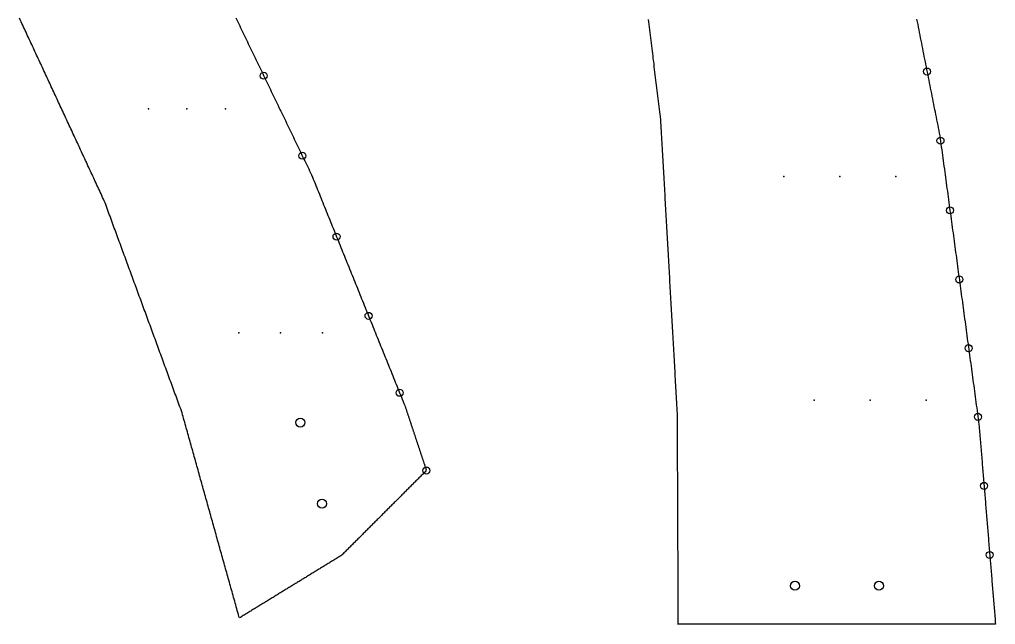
# Model space of a CAD drawing. Extents: x 2 to 380, y 1 to 306.
# Drawn here: x 310.1 to 379.9, y 0.8 to 44 of the extents above; entities that cross this region are included whole.
import ezdxf

# ---------------------------------------------------------------- set-up
doc = ezdxf.new("R2010")
doc.units = 0
doc.layers.get('0').update_dxf_attribs({"linetype": 'CONTINUOUS'})
for name, color, linetype in [('DRILLING', 3, 'CONTINUOUS'), ('ENGRAVE', 4, 'CONTINUOUS'), ('RIB_INDICATION', 1, 'CONTINUOUS')]:
    doc.layers.add(name, color=color, linetype=linetype)

# ---------------------------------------------------------------- blocks, each defined once
blk = doc.blocks.new('*U160')
at = {"layer": 'ENGRAVE'}
blk.add_point((0, 0), dxfattribs=at)
blk = doc.blocks.new('*U161')
at = {"layer": 'ENGRAVE', "color": 0, "linetype": 'BYBLOCK'}
for p in [(0, 0), (3, 0), (6, 0)]:
    blk.add_blockref('*U160', p, dxfattribs=at)
blk = doc.blocks.new('*U162')
at = {"layer": 'ENGRAVE'}
blk.add_point((0, 0), dxfattribs=at)
blk = doc.blocks.new('*U163')
at = {"layer": 'ENGRAVE', "color": 0, "linetype": 'BYBLOCK'}
for p in [(0, 0), (2.75, 0), (5.5, 0)]:
    blk.add_blockref('*U162', p, dxfattribs=at)
blk = doc.blocks.new('*U166')
at = {"layer": 'ENGRAVE'}
blk.add_point((0, 0), dxfattribs=at)
blk = doc.blocks.new('*U167')
at = {"layer": 'ENGRAVE', "color": 0, "linetype": 'BYBLOCK'}
for p in [(0, 0), (4, 0), (8, 0)]:
    blk.add_blockref('*U166', p, dxfattribs=at)
blk = doc.blocks.new('*U168')
at = {"layer": 'ENGRAVE'}
blk.add_point((0, 0), dxfattribs=at)
blk = doc.blocks.new('*U169')
at = {"layer": 'ENGRAVE', "color": 0, "linetype": 'BYBLOCK'}
for p in [(0, 0), (4, 0), (8, 0)]:
    blk.add_blockref('*U168', p, dxfattribs=at)

msp = doc.modelspace()

# ---------------------------------------------------------------- linework, layer by layer
for points in [[(333.043, 5.7, 0), (332.977, 5.659, 0), (332.91, 5.618, 0), (332.843, 5.578, 0), (332.777, 5.537, 0), (332.71, 5.496, 0), (332.644, 5.455, 0), (332.577, 5.414, 0), (332.51, 5.373, 0), (332.444, 5.333, 0), (332.377, 5.292, 0), (332.31, 5.251, 0), (332.244, 5.21, 0), (332.177, 5.169, 0), (332.111, 5.128, 0), (332.044, 5.088, 0), (331.977, 5.047, 0), (331.911, 5.006, 0), (331.844, 4.965, 0), (331.777, 4.924, 0), (331.711, 4.883, 0), (331.644, 4.843, 0), (331.578, 4.802, 0), (331.511, 4.761, 0), (331.444, 4.72, 0), (331.378, 4.679, 0), (331.311, 4.638, 0), (331.244, 4.598, 0), (331.178, 4.557, 0), (331.111, 4.516, 0), (331.045, 4.475, 0), (330.978, 4.434, 0), (330.911, 4.393, 0), (330.845, 4.353, 0), (330.778, 4.312, 0), (330.711, 4.271, 0), (330.645, 4.23, 0), (330.578, 4.189, 0), (330.511, 4.148, 0), (330.445, 4.108, 0), (330.378, 4.067, 0), (330.312, 4.026, 0), (330.245, 3.985, 0), (330.178, 3.944, 0), (330.112, 3.903, 0), (330.045, 3.863, 0), (329.978, 3.822, 0), (329.912, 3.781, 0), (329.845, 3.74, 0), (329.779, 3.699, 0), (329.712, 3.659, 0), (329.645, 3.618, 0), (329.579, 3.577, 0), (329.512, 3.536, 0), (329.445, 3.495, 0), (329.379, 3.454, 0), (329.312, 3.414, 0), (329.246, 3.373, 0), (329.179, 3.332, 0), (329.112, 3.291, 0), (329.046, 3.25, 0), (328.979, 3.209, 0), (328.912, 3.169, 0), (328.846, 3.128, 0), (328.779, 3.087, 0), (328.713, 3.046, 0), (328.646, 3.005, 0), (328.579, 2.964, 0), (328.513, 2.924, 0), (328.446, 2.883, 0), (328.379, 2.842, 0), (328.313, 2.801, 0), (328.246, 2.76, 0), (328.18, 2.719, 0), (328.113, 2.679, 0), (328.046, 2.638, 0), (327.98, 2.597, 0), (327.913, 2.556, 0), (327.846, 2.515, 0), (327.78, 2.474, 0), (327.713, 2.434, 0), (327.647, 2.393, 0), (327.58, 2.352, 0), (327.513, 2.311, 0), (327.447, 2.27, 0), (327.38, 2.229, 0), (327.313, 2.189, 0), (327.247, 2.148, 0), (327.18, 2.107, 0), (327.113, 2.066, 0), (327.047, 2.025, 0), (326.98, 1.984, 0), (326.914, 1.944, 0), (326.847, 1.903, 0), (326.78, 1.862, 0), (326.714, 1.821, 0), (326.647, 1.78, 0), (326.58, 1.739, 0), (326.514, 1.699, 0), (326.447, 1.658, 0), (326.381, 1.617, 0), (326.314, 1.576, 0), (326.247, 1.535, 0), (326.181, 1.494, 0), (326.114, 1.454, 0), (326.047, 1.413, 0), (325.981, 1.372, 0), (325.914, 1.331, 0), (325.848, 1.29, 0), (325.805, 1.4, 0), (325.767, 1.536, 0), (325.729, 1.672, 0), (325.691, 1.808, 0), (325.653, 1.943, 0), (325.615, 2.079, 0), (325.577, 2.215, 0), (325.54, 2.351, 0), (325.502, 2.487, 0), (325.464, 2.623, 0), (325.426, 2.759, 0), (325.388, 2.895, 0), (325.35, 3.031, 0), (325.312, 3.167, 0), (325.274, 3.303, 0), (325.236, 3.439, 0), (325.198, 3.575, 0), (325.16, 3.711, 0), (325.122, 3.847, 0), (325.084, 3.982, 0), (325.046, 4.118, 0), (325.008, 4.254, 0), (324.97, 4.39, 0), (324.932, 4.526, 0), (324.894, 4.662, 0), (324.856, 4.798, 0), (324.818, 4.934, 0), (324.78, 5.07, 0), (324.742, 5.206, 0), (324.704, 5.342, 0), (324.666, 5.478, 0), (324.628, 5.614, 0), (324.59, 5.75, 0), (324.552, 5.885, 0), (324.514, 6.021, 0), (324.476, 6.157, 0), (324.438, 6.293, 0), (324.4, 6.429, 0), (324.362, 6.565, 0), (324.324, 6.701, 0), (324.286, 6.837, 0), (324.248, 6.973, 0), (324.21, 7.109, 0), (324.172, 7.245, 0), (324.134, 7.381, 0), (324.097, 7.517, 0), (324.059, 7.653, 0), (324.021, 7.788, 0), (323.983, 7.924, 0), (323.945, 8.06, 0), (323.907, 8.196, 0), (323.869, 8.332, 0), (323.831, 8.468, 0), (323.793, 8.604, 0), (323.755, 8.74, 0), (323.717, 8.876, 0), (323.679, 9.012, 0), (323.641, 9.148, 0), (323.603, 9.284, 0), (323.565, 9.42, 0), (323.527, 9.556, 0), (323.489, 9.692, 0), (323.451, 9.827, 0), (323.413, 9.963, 0), (323.375, 10.099, 0), (323.337, 10.235, 0), (323.299, 10.371, 0), (323.261, 10.507, 0), (323.223, 10.643, 0), (323.185, 10.779, 0), (323.147, 10.915, 0), (323.109, 11.051, 0), (323.071, 11.187, 0), (323.033, 11.323, 0), (322.995, 11.459, 0), (322.957, 11.595, 0), (322.919, 11.73, 0), (322.881, 11.866, 0), (322.843, 12.002, 0), (322.805, 12.138, 0), (322.767, 12.274, 0), (322.729, 12.41, 0), (322.692, 12.546, 0), (322.654, 12.682, 0), (322.616, 12.818, 0), (322.578, 12.954, 0), (322.54, 13.09, 0), (322.502, 13.226, 0), (322.464, 13.362, 0), (322.426, 13.498, 0), (322.388, 13.633, 0), (322.35, 13.769, 0), (322.312, 13.905, 0), (322.274, 14.041, 0), (322.236, 14.177, 0), (322.198, 14.313, 0), (322.16, 14.449, 0), (322.122, 14.585, 0), (322.084, 14.721, 0), (322.046, 14.857, 0), (322.008, 14.993, 0), (321.97, 15.129, 0), (321.932, 15.265, 0), (321.894, 15.401, 0), (321.856, 15.537, 0), (321.818, 15.672, 0), (321.78, 15.808, 0), (321.742, 15.944, 0), (321.695, 16.082, 0), (321.644, 16.221, 0), (321.593, 16.36, 0), (321.542, 16.499, 0), (321.491, 16.638, 0), (321.44, 16.777, 0), (321.389, 16.916, 0), (321.338, 17.055, 0), (321.287, 17.194, 0), (321.236, 17.333, 0), (321.185, 17.472, 0), (321.134, 17.611, 0), (321.083, 17.75, 0), (321.032, 17.889, 0), (320.981, 18.028, 0), (320.93, 18.167, 0), (320.879, 18.306, 0), (320.828, 18.445, 0), (320.777, 18.584, 0), (320.726, 18.723, 0), (320.675, 18.862, 0), (320.624, 19.001, 0), (320.573, 19.14, 0), (320.522, 19.279, 0), (320.471, 19.418, 0), (320.42, 19.557, 0), (320.369, 19.696, 0), (320.318, 19.835, 0), (320.267, 19.974, 0), (320.216, 20.113, 0), (320.165, 20.252, 0), (320.114, 20.391, 0), (320.063, 20.53, 0), (320.012, 20.669, 0), (319.961, 20.808, 0), (319.91, 20.947, 0), (319.859, 21.086, 0), (319.808, 21.225, 0), (319.757, 21.364, 0), (319.706, 21.503, 0), (319.655, 21.642, 0), (319.604, 21.781, 0), (319.553, 21.92, 0), (319.502, 22.058, 0), (319.451, 22.198, 0), (319.4, 22.337, 0), (319.349, 22.476, 0), (319.298, 22.614, 0), (319.247, 22.753, 0), (319.196, 22.892, 0), (319.145, 23.031, 0), (319.094, 23.17, 0), (319.043, 23.309, 0), (318.992, 23.448, 0), (318.941, 23.587, 0), (318.89, 23.726, 0), (318.839, 23.865, 0), (318.788, 24.004, 0), (318.737, 24.143, 0), (318.686, 24.282, 0), (318.635, 24.421, 0), (318.584, 24.56, 0), (318.533, 24.699, 0), (318.482, 24.838, 0), (318.431, 24.977, 0), (318.38, 25.116, 0), (318.329, 25.255, 0), (318.278, 25.394, 0), (318.227, 25.533, 0), (318.176, 25.672, 0), (318.125, 25.811, 0), (318.074, 25.95, 0), (318.023, 26.089, 0), (317.972, 26.228, 0), (317.921, 26.367, 0), (317.87, 26.506, 0), (317.819, 26.645, 0), (317.767, 26.784, 0), (317.716, 26.923, 0), (317.665, 27.062, 0), (317.614, 27.201, 0), (317.563, 27.34, 0), (317.512, 27.479, 0), (317.461, 27.618, 0), (317.41, 27.757, 0), (317.359, 27.896, 0), (317.308, 28.035, 0), (317.257, 28.174, 0), (317.206, 28.313, 0), (317.155, 28.452, 0), (317.104, 28.591, 0), (317.053, 28.73, 0), (317.002, 28.869, 0), (316.951, 29.008, 0), (316.9, 29.146, 0), (316.849, 29.285, 0), (316.798, 29.424, 0), (316.747, 29.564, 0), (316.696, 29.703, 0), (316.645, 29.841, 0), (316.594, 29.98, 0), (316.543, 30.119, 0), (316.492, 30.258, 0), (316.441, 30.397, 0), (316.39, 30.536, 0), (316.339, 30.675, 0), (316.288, 30.814, 0), (316.237, 30.953, 0), (316.182, 31.085, 0), (316.124, 31.21, 0), (316.066, 31.336, 0), (316.008, 31.461, 0), (315.949, 31.587, 0), (315.891, 31.712, 0), (315.833, 31.838, 0), (315.775, 31.963, 0), (315.716, 32.089, 0), (315.658, 32.214, 0), (315.6, 32.34, 0), (315.542, 32.465, 0), (315.483, 32.59, 0), (315.425, 32.716, 0), (315.367, 32.841, 0), (315.309, 32.967, 0), (315.25, 33.092, 0), (315.192, 33.218, 0), (315.134, 33.343, 0), (315.076, 33.469, 0), (315.017, 33.594, 0), (314.959, 33.72, 0), (314.901, 33.845, 0), (314.843, 33.971, 0), (314.784, 34.096, 0), (314.726, 34.221, 0), (314.668, 34.347, 0), (314.61, 34.472, 0), (314.551, 34.598, 0), (314.493, 34.723, 0), (314.435, 34.849, 0), (314.377, 34.974, 0), (314.318, 35.1, 0), (314.26, 35.225, 0), (314.202, 35.351, 0), (314.144, 35.476, 0), (314.085, 35.602, 0), (314.027, 35.727, 0), (313.969, 35.852, 0), (313.911, 35.978, 0), (313.852, 36.103, 0), (313.794, 36.229, 0), (313.736, 36.354, 0), (313.678, 36.48, 0), (313.619, 36.605, 0), (313.561, 36.731, 0), (313.503, 36.856, 0), (313.445, 36.982, 0), (313.386, 37.107, 0), (313.328, 37.233, 0), (313.27, 37.358, 0), (313.212, 37.483, 0), (313.153, 37.609, 0), (313.095, 37.734, 0), (313.037, 37.86, 0), (312.979, 37.985, 0), (312.921, 38.111, 0), (312.862, 38.236, 0), (312.804, 38.362, 0), (312.746, 38.487, 0), (312.688, 38.613, 0), (312.629, 38.738, 0), (312.571, 38.864, 0), (312.513, 38.989, 0), (312.455, 39.115, 0), (312.396, 39.24, 0), (312.338, 39.365, 0), (312.28, 39.491, 0), (312.222, 39.616, 0), (312.163, 39.742, 0), (312.105, 39.867, 0), (312.047, 39.993, 0), (311.989, 40.118, 0), (311.93, 40.244, 0), (311.872, 40.369, 0), (311.814, 40.495, 0), (311.756, 40.62, 0), (311.697, 40.746, 0), (311.639, 40.871, 0), (311.581, 40.996, 0), (311.523, 41.122, 0), (311.464, 41.248, 0), (311.406, 41.373, 0), (311.348, 41.498, 0), (311.29, 41.624, 0), (311.231, 41.749, 0), (311.173, 41.875, 0), (311.115, 42, 0), (311.057, 42.126, 0), (310.998, 42.251, 0), (310.94, 42.377, 0), (310.882, 42.502, 0), (310.824, 42.628, 0), (310.765, 42.753, 0), (310.707, 42.879, 0), (310.649, 43.004, 0), (310.591, 43.129, 0), (310.532, 43.255, 0), (310.474, 43.38, 0), (310.416, 43.506, 0), (310.358, 43.631, 0), (310.299, 43.757, 0), (310.241, 43.882, 0), (310.183, 44.008, 0), (310.125, 44.133, 0)], [(325.585, 44.154, 0), (325.654, 44.013, 0), (325.722, 43.871, 0), (325.791, 43.729, 0), (325.859, 43.587, 0), (325.928, 43.445, 0), (325.996, 43.303, 0), (326.065, 43.161, 0), (326.133, 43.019, 0), (326.202, 42.877, 0), (326.27, 42.735, 0), (326.339, 42.593, 0), (326.407, 42.451, 0), (326.476, 42.309, 0), (326.544, 42.167, 0), (326.613, 42.025, 0), (326.681, 41.883, 0), (326.75, 41.741, 0), (326.818, 41.599, 0), (326.887, 41.457, 0), (326.955, 41.315, 0), (327.024, 41.173, 0), (327.092, 41.031, 0), (327.161, 40.889, 0), (327.229, 40.748, 0), (327.298, 40.605, 0), (327.366, 40.464, 0), (327.435, 40.322, 0), (327.503, 40.18, 0), (327.572, 40.038, 0), (327.64, 39.896, 0), (327.709, 39.754, 0), (327.777, 39.612, 0), (327.846, 39.47, 0), (327.914, 39.328, 0), (327.983, 39.186, 0), (328.051, 39.044, 0), (328.12, 38.902, 0), (328.188, 38.76, 0), (328.257, 38.618, 0), (328.325, 38.476, 0), (328.394, 38.334, 0), (328.462, 38.192, 0), (328.531, 38.05, 0), (328.599, 37.908, 0), (328.668, 37.766, 0), (328.736, 37.624, 0), (328.805, 37.482, 0), (328.873, 37.34, 0), (328.942, 37.199, 0), (329.01, 37.056, 0), (329.079, 36.915, 0), (329.147, 36.773, 0), (329.216, 36.631, 0), (329.284, 36.489, 0), (329.353, 36.347, 0), (329.421, 36.205, 0), (329.49, 36.063, 0), (329.558, 35.921, 0), (329.627, 35.779, 0), (329.695, 35.637, 0), (329.764, 35.495, 0), (329.832, 35.353, 0), (329.901, 35.211, 0), (329.97, 35.069, 0), (330.038, 34.927, 0), (330.107, 34.785, 0), (330.175, 34.643, 0), (330.244, 34.501, 0), (330.312, 34.359, 0), (330.381, 34.217, 0), (330.449, 34.075, 0), (330.518, 33.933, 0), (330.586, 33.791, 0), (330.655, 33.65, 0), (330.723, 33.508, 0), (330.792, 33.366, 0), (330.86, 33.224, 0), (330.929, 33.082, 0), (330.997, 32.94, 0), (331.06, 32.788, 0), (331.121, 32.636, 0), (331.183, 32.483, 0), (331.245, 32.331, 0), (331.306, 32.178, 0), (331.368, 32.025, 0), (331.43, 31.873, 0), (331.492, 31.72, 0), (331.553, 31.567, 0), (331.615, 31.415, 0), (331.677, 31.262, 0), (331.738, 31.109, 0), (331.8, 30.957, 0), (331.862, 30.804, 0), (331.924, 30.651, 0), (331.985, 30.499, 0), (332.047, 30.346, 0), (332.109, 30.194, 0), (332.17, 30.041, 0), (332.232, 29.888, 0), (332.294, 29.735, 0), (332.356, 29.583, 0), (332.417, 29.43, 0), (332.479, 29.278, 0), (332.541, 29.125, 0), (332.602, 28.972, 0), (332.664, 28.82, 0), (332.726, 28.667, 0), (332.788, 28.514, 0), (332.849, 28.362, 0), (332.911, 28.209, 0), (332.973, 28.056, 0), (333.034, 27.904, 0), (333.096, 27.751, 0), (333.158, 27.598, 0), (333.22, 27.446, 0), (333.281, 27.293, 0), (333.343, 27.14, 0), (333.405, 26.988, 0), (333.466, 26.835, 0), (333.528, 26.683, 0), (333.59, 26.53, 0), (333.652, 26.377, 0), (333.713, 26.225, 0), (333.775, 26.072, 0), (333.837, 25.919, 0), (333.898, 25.767, 0), (333.96, 25.614, 0), (334.022, 25.461, 0), (334.084, 25.309, 0), (334.145, 25.156, 0), (334.207, 25.003, 0), (334.269, 24.851, 0), (334.33, 24.698, 0), (334.392, 24.546, 0), (334.454, 24.393, 0), (334.516, 24.24, 0), (334.577, 24.087, 0), (334.639, 23.935, 0), (334.701, 23.782, 0), (334.762, 23.63, 0), (334.824, 23.477, 0), (334.886, 23.324, 0), (334.948, 23.172, 0), (335.009, 23.019, 0), (335.071, 22.866, 0), (335.133, 22.714, 0), (335.194, 22.561, 0), (335.256, 22.408, 0), (335.318, 22.256, 0), (335.379, 22.103, 0), (335.441, 21.95, 0), (335.503, 21.798, 0), (335.565, 21.645, 0), (335.626, 21.492, 0), (335.688, 21.34, 0), (335.75, 21.187, 0), (335.811, 21.035, 0), (335.873, 20.882, 0), (335.935, 20.729, 0), (335.997, 20.577, 0), (336.058, 20.424, 0), (336.12, 20.271, 0), (336.182, 20.119, 0), (336.243, 19.966, 0), (336.305, 19.813, 0), (336.367, 19.661, 0), (336.429, 19.508, 0), (336.49, 19.355, 0), (336.552, 19.203, 0), (336.614, 19.05, 0), (336.675, 18.898, 0), (336.737, 18.745, 0), (336.799, 18.592, 0), (336.861, 18.439, 0), (336.922, 18.287, 0), (336.984, 18.134, 0), (337.046, 17.982, 0), (337.107, 17.829, 0), (337.169, 17.676, 0), (337.231, 17.524, 0), (337.293, 17.371, 0), (337.354, 17.218, 0), (337.416, 17.066, 0), (337.478, 16.913, 0), (337.539, 16.76, 0), (337.601, 16.608, 0), (337.663, 16.455, 0), (337.69, 16.381, 0), (337.705, 16.339, 0), (337.719, 16.296, 0), (337.733, 16.254, 0), (337.747, 16.212, 0), (337.761, 16.169, 0), (337.775, 16.127, 0), (337.789, 16.084, 0), (337.803, 16.042, 0), (337.817, 15.999, 0), (337.831, 15.957, 0), (337.845, 15.914, 0), (337.86, 15.872, 0), (337.874, 15.829, 0), (337.888, 15.787, 0), (337.902, 15.745, 0), (337.916, 15.702, 0), (337.93, 15.66, 0), (337.944, 15.617, 0), (337.958, 15.575, 0), (337.972, 15.532, 0), (337.986, 15.49, 0), (338, 15.447, 0), (338.015, 15.405, 0), (338.029, 15.363, 0), (338.043, 15.32, 0), (338.057, 15.278, 0), (338.071, 15.235, 0), (338.085, 15.193, 0), (338.099, 15.15, 0), (338.113, 15.108, 0), (338.127, 15.066, 0), (338.141, 15.023, 0), (338.155, 14.981, 0), (338.169, 14.938, 0), (338.184, 14.896, 0), (338.198, 14.853, 0), (338.212, 14.811, 0), (338.226, 14.768, 0), (338.24, 14.726, 0), (338.254, 14.684, 0), (338.268, 14.641, 0), (338.282, 14.599, 0), (338.296, 14.556, 0), (338.31, 14.514, 0), (338.324, 14.471, 0), (338.339, 14.429, 0), (338.353, 14.386, 0), (338.367, 14.344, 0), (338.381, 14.302, 0), (338.395, 14.259, 0), (338.409, 14.217, 0), (338.423, 14.174, 0), (338.437, 14.132, 0), (338.451, 14.089, 0), (338.465, 14.047, 0), (338.479, 14.004, 0), (338.493, 13.962, 0), (338.508, 13.919, 0), (338.522, 13.877, 0), (338.536, 13.835, 0), (338.55, 13.792, 0), (338.564, 13.75, 0), (338.578, 13.707, 0), (338.592, 13.665, 0), (338.606, 13.622, 0), (338.62, 13.58, 0), (338.634, 13.537, 0), (338.648, 13.495, 0), (338.663, 13.453, 0), (338.677, 13.41, 0), (338.691, 13.368, 0), (338.705, 13.325, 0), (338.719, 13.283, 0), (338.733, 13.24, 0), (338.747, 13.198, 0), (338.761, 13.155, 0), (338.775, 13.113, 0), (338.789, 13.071, 0), (338.803, 13.028, 0), (338.818, 12.986, 0), (338.832, 12.943, 0), (338.846, 12.901, 0), (338.86, 12.858, 0), (338.874, 12.816, 0), (338.888, 12.774, 0), (338.902, 12.731, 0), (338.916, 12.689, 0), (338.93, 12.646, 0), (338.944, 12.604, 0), (338.958, 12.561, 0), (338.972, 12.519, 0), (338.987, 12.476, 0), (339.001, 12.434, 0), (339.015, 12.392, 0), (339.029, 12.349, 0), (339.043, 12.307, 0), (339.057, 12.264, 0), (339.071, 12.222, 0), (339.085, 12.179, 0), (339.099, 12.137, 0), (339.113, 12.094, 0), (339.127, 12.052, 0), (339.142, 12.009, 0), (339.156, 11.967, 0), (339.17, 11.925, 0), (339.184, 11.882, 0), (339.198, 11.84, 0), (339.173, 11.79, 0), (339.117, 11.735, 0), (339.062, 11.68, 0), (339.007, 11.624, 0), (338.952, 11.569, 0), (338.896, 11.514, 0), (338.841, 11.459, 0), (338.786, 11.403, 0), (338.731, 11.348, 0), (338.675, 11.293, 0), (338.62, 11.238, 0), (338.565, 11.182, 0), (338.51, 11.127, 0), (338.454, 11.072, 0), (338.399, 11.017, 0), (338.344, 10.961, 0), (338.289, 10.906, 0), (338.233, 10.851, 0), (338.178, 10.796, 0), (338.123, 10.74, 0), (338.068, 10.685, 0), (338.012, 10.63, 0), (337.957, 10.575, 0), (337.902, 10.519, 0), (337.847, 10.464, 0), (337.791, 10.409, 0), (337.736, 10.354, 0), (337.681, 10.298, 0), (337.626, 10.243, 0), (337.57, 10.188, 0), (337.515, 10.132, 0), (337.46, 10.077, 0), (337.404, 10.022, 0), (337.349, 9.967, 0), (337.294, 9.911, 0), (337.239, 9.856, 0), (337.183, 9.801, 0), (337.128, 9.746, 0), (337.073, 9.69, 0), (337.018, 9.635, 0), (336.962, 9.58, 0), (336.907, 9.525, 0), (336.852, 9.469, 0), (336.797, 9.414, 0), (336.741, 9.359, 0), (336.686, 9.304, 0), (336.631, 9.248, 0), (336.576, 9.193, 0), (336.52, 9.138, 0), (336.465, 9.083, 0), (336.41, 9.027, 0), (336.355, 8.972, 0), (336.299, 8.917, 0), (336.244, 8.862, 0), (336.189, 8.806, 0), (336.134, 8.751, 0), (336.078, 8.696, 0), (336.023, 8.641, 0), (335.968, 8.585, 0), (335.913, 8.53, 0), (335.857, 8.475, 0), (335.802, 8.42, 0), (335.747, 8.364, 0), (335.691, 8.309, 0), (335.636, 8.254, 0), (335.581, 8.199, 0), (335.526, 8.143, 0), (335.47, 8.088, 0), (335.415, 8.033, 0), (335.36, 7.978, 0), (335.305, 7.922, 0), (335.249, 7.867, 0), (335.194, 7.812, 0), (335.139, 7.756, 0), (335.084, 7.701, 0), (335.028, 7.646, 0), (334.973, 7.591, 0), (334.918, 7.535, 0), (334.863, 7.48, 0), (334.807, 7.425, 0), (334.752, 7.37, 0), (334.697, 7.314, 0), (334.642, 7.259, 0), (334.586, 7.204, 0), (334.531, 7.149, 0), (334.476, 7.093, 0), (334.421, 7.038, 0), (334.365, 6.983, 0), (334.31, 6.928, 0), (334.255, 6.872, 0), (334.2, 6.817, 0), (334.144, 6.762, 0), (334.089, 6.707, 0), (334.034, 6.651, 0), (333.978, 6.596, 0), (333.923, 6.541, 0), (333.868, 6.486, 0), (333.813, 6.43, 0), (333.757, 6.375, 0), (333.702, 6.32, 0), (333.647, 6.265, 0), (333.592, 6.209, 0), (333.536, 6.154, 0), (333.481, 6.099, 0), (333.426, 6.044, 0), (333.371, 5.988, 0), (333.315, 5.933, 0), (333.26, 5.878, 0), (333.225, 5.843, 0), (333.219, 5.836, 0), (333.212, 5.83, 0), (333.205, 5.824, 0), (333.198, 5.817, 0), (333.192, 5.811, 0), (333.185, 5.805, 0), (333.178, 5.799, 0), (333.171, 5.793, 0), (333.164, 5.787, 0), (333.156, 5.781, 0), (333.149, 5.775, 0), (333.142, 5.769, 0), (333.135, 5.763, 0), (333.127, 5.758, 0), (333.12, 5.752, 0), (333.113, 5.747, 0), (333.105, 5.741, 0), (333.097, 5.736, 0), (333.09, 5.73, 0), (333.082, 5.725, 0), (333.075, 5.72, 0), (333.067, 5.715, 0), (333.059, 5.71, 0), (333.051, 5.705, 0), (333.043, 5.7, 0)], [(357.207, 0.821, 0), (357.206, 0.966, 0), (357.206, 1.111, 0), (357.205, 1.256, 0), (357.205, 1.401, 0), (357.204, 1.545, 0), (357.203, 1.69, 0), (357.203, 1.835, 0), (357.202, 1.98, 0), (357.202, 2.125, 0), (357.201, 2.269, 0), (357.2, 2.414, 0), (357.2, 2.559, 0), (357.199, 2.704, 0), (357.199, 2.849, 0), (357.198, 2.994, 0), (357.197, 3.138, 0), (357.197, 3.283, 0), (357.196, 3.428, 0), (357.196, 3.573, 0), (357.195, 3.718, 0), (357.195, 3.862, 0), (357.194, 4.007, 0), (357.193, 4.152, 0), (357.193, 4.297, 0), (357.192, 4.442, 0), (357.192, 4.587, 0), (357.191, 4.731, 0), (357.19, 4.876, 0), (357.19, 5.021, 0), (357.189, 5.166, 0), (357.189, 5.311, 0), (357.188, 5.456, 0), (357.187, 5.6, 0), (357.187, 5.745, 0), (357.186, 5.89, 0), (357.186, 6.035, 0), (357.185, 6.18, 0), (357.184, 6.324, 0), (357.184, 6.469, 0), (357.183, 6.614, 0), (357.183, 6.759, 0), (357.182, 6.904, 0), (357.182, 7.049, 0), (357.181, 7.193, 0), (357.18, 7.338, 0), (357.18, 7.483, 0), (357.179, 7.628, 0), (357.179, 7.773, 0), (357.178, 7.918, 0), (357.177, 8.062, 0), (357.177, 8.207, 0), (357.176, 8.352, 0), (357.176, 8.497, 0), (357.175, 8.642, 0), (357.174, 8.786, 0), (357.174, 8.931, 0), (357.173, 9.076, 0), (357.173, 9.221, 0), (357.172, 9.366, 0), (357.172, 9.511, 0), (357.171, 9.655, 0), (357.17, 9.8, 0), (357.17, 9.945, 0), (357.169, 10.09, 0), (357.169, 10.235, 0), (357.168, 10.38, 0), (357.167, 10.524, 0), (357.167, 10.669, 0), (357.166, 10.814, 0), (357.166, 10.959, 0), (357.165, 11.104, 0), (357.164, 11.248, 0), (357.164, 11.393, 0), (357.163, 11.538, 0), (357.163, 11.683, 0), (357.162, 11.828, 0), (357.162, 11.973, 0), (357.161, 12.117, 0), (357.16, 12.262, 0), (357.16, 12.407, 0), (357.159, 12.552, 0), (357.159, 12.697, 0), (357.158, 12.841, 0), (357.157, 12.986, 0), (357.157, 13.131, 0), (357.156, 13.276, 0), (357.156, 13.421, 0), (357.155, 13.566, 0), (357.154, 13.71, 0), (357.154, 13.855, 0), (357.153, 14, 0), (357.153, 14.145, 0), (357.152, 14.29, 0), (357.152, 14.434, 0), (357.151, 14.579, 0), (357.15, 14.724, 0), (357.15, 14.869, 0), (357.149, 15.014, 0), (357.149, 15.159, 0), (357.148, 15.303, 0), (357.147, 15.448, 0), (357.147, 15.593, 0), (357.146, 15.738, 0), (357.144, 15.889, 0), (357.133, 16.093, 0), (357.121, 16.297, 0), (357.11, 16.5, 0), (357.098, 16.704, 0), (357.087, 16.908, 0), (357.075, 17.112, 0), (357.064, 17.316, 0), (357.052, 17.52, 0), (357.041, 17.723, 0), (357.029, 17.927, 0), (357.018, 18.131, 0), (357.006, 18.335, 0), (356.995, 18.538, 0), (356.983, 18.742, 0), (356.972, 18.946, 0), (356.96, 19.15, 0), (356.949, 19.354, 0), (356.937, 19.557, 0), (356.925, 19.761, 0), (356.914, 19.965, 0), (356.902, 20.169, 0), (356.891, 20.372, 0), (356.879, 20.576, 0), (356.868, 20.78, 0), (356.856, 20.984, 0), (356.845, 21.188, 0), (356.833, 21.391, 0), (356.822, 21.595, 0), (356.81, 21.799, 0), (356.799, 22.003, 0), (356.787, 22.206, 0), (356.776, 22.41, 0), (356.764, 22.614, 0), (356.753, 22.818, 0), (356.741, 23.022, 0), (356.73, 23.225, 0), (356.718, 23.429, 0), (356.706, 23.633, 0), (356.695, 23.837, 0), (356.683, 24.041, 0), (356.672, 24.244, 0), (356.66, 24.448, 0), (356.649, 24.652, 0), (356.637, 24.856, 0), (356.626, 25.059, 0), (356.614, 25.263, 0), (356.603, 25.467, 0), (356.591, 25.671, 0), (356.58, 25.875, 0), (356.568, 26.078, 0), (356.557, 26.282, 0), (356.545, 26.486, 0), (356.534, 26.69, 0), (356.522, 26.893, 0), (356.511, 27.097, 0), (356.499, 27.301, 0), (356.488, 27.505, 0), (356.476, 27.709, 0), (356.464, 27.912, 0), (356.453, 28.116, 0), (356.441, 28.32, 0), (356.43, 28.524, 0), (356.418, 28.727, 0), (356.407, 28.931, 0), (356.395, 29.135, 0), (356.384, 29.339, 0), (356.372, 29.543, 0), (356.361, 29.746, 0), (356.349, 29.95, 0), (356.338, 30.154, 0), (356.326, 30.358, 0), (356.315, 30.562, 0), (356.303, 30.765, 0), (356.292, 30.969, 0), (356.28, 31.173, 0), (356.269, 31.377, 0), (356.257, 31.581, 0), (356.245, 31.784, 0), (356.234, 31.988, 0), (356.222, 32.192, 0), (356.211, 32.396, 0), (356.199, 32.599, 0), (356.188, 32.803, 0), (356.176, 33.007, 0), (356.165, 33.211, 0), (356.153, 33.414, 0), (356.142, 33.618, 0), (356.13, 33.822, 0), (356.119, 34.026, 0), (356.107, 34.23, 0), (356.096, 34.433, 0), (356.084, 34.637, 0), (356.073, 34.841, 0), (356.061, 35.045, 0), (356.05, 35.249, 0), (356.038, 35.452, 0), (356.027, 35.656, 0), (356.015, 35.86, 0), (356.003, 36.064, 0), (355.992, 36.267, 0), (355.98, 36.471, 0), (355.969, 36.675, 0), (355.957, 36.879, 0), (355.943, 37.079, 0), (355.92, 37.268, 0), (355.896, 37.456, 0), (355.872, 37.645, 0), (355.849, 37.833, 0), (355.825, 38.022, 0), (355.801, 38.21, 0), (355.778, 38.398, 0), (355.754, 38.587, 0), (355.731, 38.775, 0), (355.707, 38.964, 0), (355.683, 39.152, 0), (355.66, 39.341, 0), (355.636, 39.529, 0), (355.612, 39.718, 0), (355.589, 39.906, 0), (355.565, 40.094, 0), (355.542, 40.283, 0), (355.518, 40.471, 0), (355.494, 40.66, 0), (355.471, 40.848, 0), (355.447, 41.037, 0), (355.423, 41.225, 0), (355.4, 41.414, 0), (355.376, 41.602, 0), (355.352, 41.791, 0), (355.329, 41.979, 0), (355.305, 42.167, 0), (355.282, 42.356, 0), (355.258, 42.544, 0), (355.234, 42.733, 0), (355.211, 42.921, 0), (355.187, 43.11, 0), (355.163, 43.298, 0), (355.14, 43.487, 0), (355.116, 43.675, 0), (355.093, 43.864, 0), (355.069, 44.052, 0)], [(374.241, 44.056, 0), (374.279, 43.867, 0), (374.316, 43.678, 0), (374.354, 43.489, 0), (374.391, 43.3, 0), (374.429, 43.11, 0), (374.467, 42.921, 0), (374.504, 42.732, 0), (374.542, 42.543, 0), (374.579, 42.353, 0), (374.617, 42.164, 0), (374.655, 41.975, 0), (374.692, 41.786, 0), (374.73, 41.597, 0), (374.767, 41.407, 0), (374.805, 41.218, 0), (374.842, 41.029, 0), (374.88, 40.84, 0), (374.918, 40.651, 0), (374.955, 40.461, 0), (374.993, 40.272, 0), (375.03, 40.083, 0), (375.068, 39.894, 0), (375.106, 39.704, 0), (375.143, 39.515, 0), (375.181, 39.326, 0), (375.218, 39.137, 0), (375.256, 38.948, 0), (375.294, 38.758, 0), (375.331, 38.569, 0), (375.369, 38.38, 0), (375.406, 38.191, 0), (375.444, 38.002, 0), (375.482, 37.812, 0), (375.519, 37.623, 0), (375.557, 37.434, 0), (375.594, 37.245, 0), (375.632, 37.056, 0), (375.669, 36.866, 0), (375.707, 36.677, 0), (375.745, 36.488, 0), (375.782, 36.299, 0), (375.82, 36.109, 0), (375.857, 35.92, 0), (375.895, 35.731, 0), (375.925, 35.536, 0), (375.952, 35.337, 0), (375.979, 35.139, 0), (376.006, 34.941, 0), (376.033, 34.742, 0), (376.06, 34.544, 0), (376.087, 34.346, 0), (376.114, 34.148, 0), (376.141, 33.949, 0), (376.167, 33.751, 0), (376.194, 33.553, 0), (376.221, 33.355, 0), (376.248, 33.156, 0), (376.275, 32.958, 0), (376.302, 32.76, 0), (376.329, 32.561, 0), (376.356, 32.363, 0), (376.383, 32.165, 0), (376.409, 31.966, 0), (376.436, 31.768, 0), (376.463, 31.57, 0), (376.49, 31.372, 0), (376.517, 31.173, 0), (376.544, 30.975, 0), (376.571, 30.777, 0), (376.598, 30.578, 0), (376.625, 30.38, 0), (376.651, 30.182, 0), (376.678, 29.984, 0), (376.705, 29.785, 0), (376.732, 29.587, 0), (376.759, 29.389, 0), (376.786, 29.19, 0), (376.813, 28.992, 0), (376.84, 28.794, 0), (376.867, 28.596, 0), (376.894, 28.397, 0), (376.92, 28.199, 0), (376.947, 28.001, 0), (376.974, 27.802, 0), (377.001, 27.604, 0), (377.028, 27.406, 0), (377.055, 27.207, 0), (377.082, 27.009, 0), (377.109, 26.811, 0), (377.136, 26.613, 0), (377.162, 26.414, 0), (377.189, 26.216, 0), (377.216, 26.018, 0), (377.243, 25.82, 0), (377.27, 25.621, 0), (377.297, 25.423, 0), (377.324, 25.225, 0), (377.351, 25.026, 0), (377.378, 24.828, 0), (377.404, 24.63, 0), (377.431, 24.431, 0), (377.458, 24.233, 0), (377.485, 24.035, 0), (377.512, 23.837, 0), (377.539, 23.638, 0), (377.566, 23.44, 0), (377.593, 23.242, 0), (377.62, 23.044, 0), (377.646, 22.845, 0), (377.673, 22.647, 0), (377.7, 22.449, 0), (377.727, 22.25, 0), (377.754, 22.052, 0), (377.781, 21.854, 0), (377.808, 21.655, 0), (377.835, 21.457, 0), (377.862, 21.259, 0), (377.888, 21.061, 0), (377.915, 20.862, 0), (377.942, 20.664, 0), (377.969, 20.466, 0), (377.996, 20.267, 0), (378.023, 20.069, 0), (378.05, 19.871, 0), (378.077, 19.672, 0), (378.104, 19.474, 0), (378.131, 19.276, 0), (378.157, 19.078, 0), (378.184, 18.879, 0), (378.211, 18.681, 0), (378.238, 18.483, 0), (378.265, 18.285, 0), (378.292, 18.086, 0), (378.319, 17.888, 0), (378.346, 17.69, 0), (378.373, 17.491, 0), (378.399, 17.293, 0), (378.426, 17.095, 0), (378.453, 16.896, 0), (378.48, 16.698, 0), (378.507, 16.5, 0), (378.534, 16.302, 0), (378.561, 16.103, 0), (378.588, 15.905, 0), (378.615, 15.707, 0), (378.641, 15.508, 0), (378.668, 15.31, 0), (378.695, 15.112, 0), (378.71, 14.962, 0), (378.721, 14.825, 0), (378.733, 14.688, 0), (378.744, 14.551, 0), (378.755, 14.414, 0), (378.767, 14.277, 0), (378.778, 14.14, 0), (378.789, 14.003, 0), (378.801, 13.866, 0), (378.812, 13.729, 0), (378.823, 13.592, 0), (378.834, 13.455, 0), (378.846, 13.318, 0), (378.857, 13.181, 0), (378.868, 13.044, 0), (378.88, 12.907, 0), (378.891, 12.77, 0), (378.902, 12.633, 0), (378.914, 12.496, 0), (378.925, 12.359, 0), (378.936, 12.222, 0), (378.948, 12.085, 0), (378.959, 11.948, 0), (378.97, 11.811, 0), (378.982, 11.674, 0), (378.993, 11.537, 0), (379.004, 11.4, 0), (379.016, 11.263, 0), (379.027, 11.126, 0), (379.038, 10.989, 0), (379.05, 10.852, 0), (379.061, 10.715, 0), (379.072, 10.578, 0), (379.084, 10.441, 0), (379.095, 10.304, 0), (379.106, 10.167, 0), (379.118, 10.03, 0), (379.129, 9.893, 0), (379.14, 9.756, 0), (379.151, 9.619, 0), (379.163, 9.482, 0), (379.174, 9.345, 0), (379.185, 9.208, 0), (379.197, 9.071, 0), (379.208, 8.934, 0), (379.219, 8.797, 0), (379.231, 8.66, 0), (379.242, 8.523, 0), (379.253, 8.386, 0), (379.265, 8.249, 0), (379.276, 8.112, 0), (379.287, 7.975, 0), (379.299, 7.838, 0), (379.31, 7.702, 0), (379.321, 7.565, 0), (379.333, 7.428, 0), (379.344, 7.291, 0), (379.355, 7.154, 0), (379.367, 7.017, 0), (379.378, 6.88, 0), (379.389, 6.743, 0), (379.401, 6.606, 0), (379.412, 6.469, 0), (379.423, 6.332, 0), (379.435, 6.195, 0), (379.446, 6.058, 0), (379.457, 5.921, 0), (379.468, 5.784, 0), (379.48, 5.647, 0), (379.491, 5.51, 0), (379.502, 5.373, 0), (379.514, 5.236, 0), (379.525, 5.099, 0), (379.536, 4.962, 0), (379.548, 4.825, 0), (379.559, 4.688, 0), (379.57, 4.551, 0), (379.582, 4.414, 0), (379.593, 4.277, 0), (379.604, 4.14, 0), (379.616, 4.003, 0), (379.627, 3.866, 0), (379.638, 3.729, 0), (379.65, 3.592, 0), (379.661, 3.455, 0), (379.672, 3.318, 0), (379.684, 3.181, 0), (379.695, 3.044, 0), (379.706, 2.907, 0), (379.718, 2.77, 0), (379.729, 2.633, 0), (379.74, 2.496, 0), (379.752, 2.359, 0), (379.763, 2.222, 0), (379.774, 2.085, 0), (379.785, 1.948, 0), (379.797, 1.811, 0), (379.808, 1.674, 0), (379.819, 1.537, 0), (379.831, 1.4, 0), (379.842, 1.263, 0), (379.853, 1.126, 0), (379.865, 0.989, 0), (379.876, 0.852, 0), (379.683, 0.837, 0), (379.465, 0.837, 0), (379.246, 0.837, 0), (379.028, 0.837, 0), (378.81, 0.837, 0), (378.592, 0.837, 0), (378.374, 0.837, 0), (378.155, 0.837, 0), (377.937, 0.837, 0), (377.719, 0.837, 0), (377.501, 0.837, 0), (377.282, 0.837, 0), (377.064, 0.837, 0), (376.846, 0.837, 0), (376.628, 0.837, 0), (376.41, 0.837, 0), (376.191, 0.837, 0), (375.973, 0.837, 0), (375.755, 0.837, 0), (375.537, 0.837, 0), (375.319, 0.837, 0), (375.1, 0.837, 0), (374.882, 0.837, 0), (374.664, 0.837, 0), (374.446, 0.837, 0), (374.227, 0.837, 0), (374.009, 0.837, 0), (373.791, 0.837, 0), (373.573, 0.837, 0), (373.355, 0.837, 0), (373.136, 0.837, 0), (372.918, 0.837, 0), (372.7, 0.837, 0), (372.482, 0.837, 0), (372.264, 0.837, 0), (372.045, 0.837, 0), (371.827, 0.837, 0), (371.609, 0.837, 0), (371.391, 0.837, 0), (371.172, 0.837, 0), (370.954, 0.837, 0), (370.736, 0.837, 0), (370.518, 0.837, 0), (370.3, 0.837, 0), (370.081, 0.837, 0), (369.863, 0.837, 0), (369.645, 0.837, 0), (369.427, 0.837, 0), (369.209, 0.837, 0), (368.99, 0.837, 0), (368.772, 0.837, 0), (368.554, 0.837, 0), (368.336, 0.837, 0), (368.117, 0.837, 0), (367.899, 0.837, 0), (367.681, 0.837, 0), (367.463, 0.837, 0), (367.245, 0.837, 0), (367.026, 0.837, 0), (366.808, 0.837, 0), (366.59, 0.837, 0), (366.372, 0.837, 0), (366.154, 0.837, 0), (365.935, 0.837, 0), (365.717, 0.837, 0), (365.499, 0.837, 0), (365.281, 0.837, 0), (365.063, 0.837, 0), (364.844, 0.837, 0), (364.626, 0.837, 0), (364.408, 0.837, 0), (364.19, 0.837, 0), (363.971, 0.837, 0), (363.753, 0.837, 0), (363.535, 0.837, 0), (363.317, 0.837, 0), (363.099, 0.837, 0), (362.88, 0.837, 0), (362.662, 0.837, 0), (362.444, 0.837, 0), (362.226, 0.837, 0), (362.008, 0.837, 0), (361.789, 0.837, 0), (361.571, 0.837, 0), (361.353, 0.837, 0), (361.135, 0.837, 0), (360.916, 0.837, 0), (360.698, 0.837, 0), (360.48, 0.837, 0), (360.262, 0.837, 0), (360.044, 0.837, 0), (359.825, 0.837, 0), (359.607, 0.837, 0), (359.389, 0.837, 0), (359.171, 0.837, 0), (358.953, 0.837, 0), (358.734, 0.837, 0), (358.516, 0.837, 0), (358.298, 0.837, 0), (358.08, 0.837, 0), (357.861, 0.837, 0), (357.643, 0.837, 0), (357.425, 0.837, 0), (357.207, 0.837, 0)]]:
    msp.add_polyline3d(points)
at = {"layer": 'DRILLING'}
for centre in [(330.194, 15.247), (331.745, 9.451), (365.542, 3.587), (371.542, 3.587)]:
    msp.add_circle(centre, 0.323, dxfattribs=at)
at = {"layer": 'RIB_INDICATION'}
for centre in [(374.982, 40.326), (327.579, 40.022), (375.946, 35.385), (330.337, 34.307), (376.621, 30.408), (332.78, 28.534), (377.29, 25.471), (335.069, 22.871), (377.957, 20.558), (337.291, 17.374), (378.622, 15.653), (339.204, 11.821), (379.06, 10.723), (379.468, 5.789)]:
    msp.add_circle(centre, 0.25, dxfattribs=at)

# ---------------------------------------------------------------- block references
at = {"layer": 'ENGRAVE', "xscale": -1}
for name, p in [('*U163', (324.838, 37.65)), ('*U169', (372.759, 32.837)), ('*U161', (331.788, 21.65)), ('*U167', (374.929, 16.837))]:
    msp.add_blockref(name, p, dxfattribs=at)

doc.saveas('drawing.dxf')
